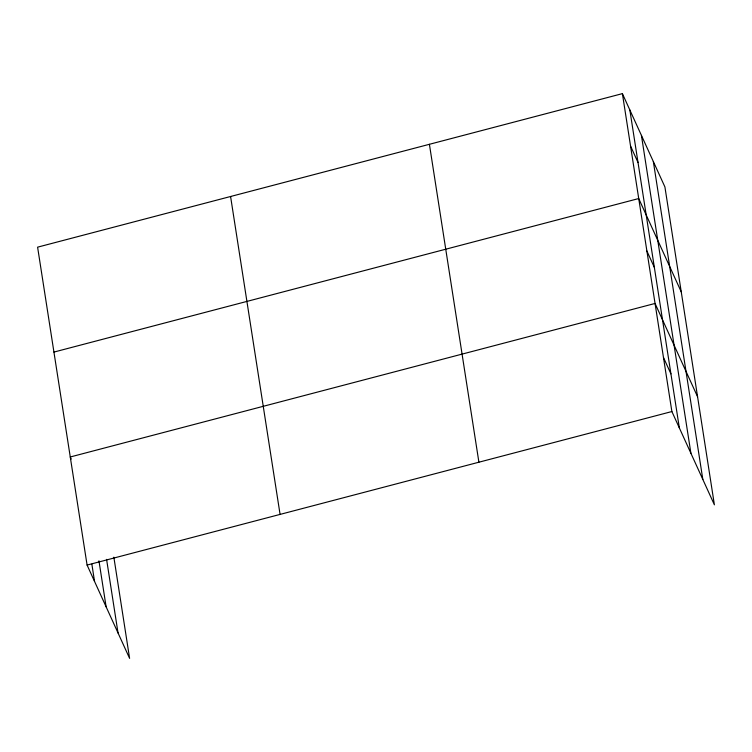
<?xml version="1.0" encoding="UTF-8"?>
<svg xmlns="http://www.w3.org/2000/svg" width="752" height="752" viewBox="0 0 752 752"><rect width="100%" height="100%" fill="white"/><g stroke="black" fill="none" stroke-linecap="round" stroke-linejoin="round"><path stroke-width="1.13" d="M622.393 93.633L671.884 411.541L714.4 504.836L664.909 186.928L622.393 93.633L37.6 247.164L87.091 565.072L129.607 658.367L113.853 557.176M53.937 352.077L638.721 198.547L681.237 291.842M87.091 565.072L671.884 411.541M630.552 146.085L638.006 162.451M646.889 250.999L654.343 267.355M697.574 396.746L655.058 303.451L70.265 456.981L71.196 459.03M663.471 357.501L670.925 373.857M653.338 161.539L702.829 479.447M641.418 135.379L690.909 453.287M629.847 109.989L679.338 427.897M429.411 144.299L478.902 462.207M230.582 196.498L280.073 514.406M106.587 559.385L118.036 632.977M98.954 560.823L106.117 606.817M91.866 564.179L94.545 581.428"/></g></svg>
